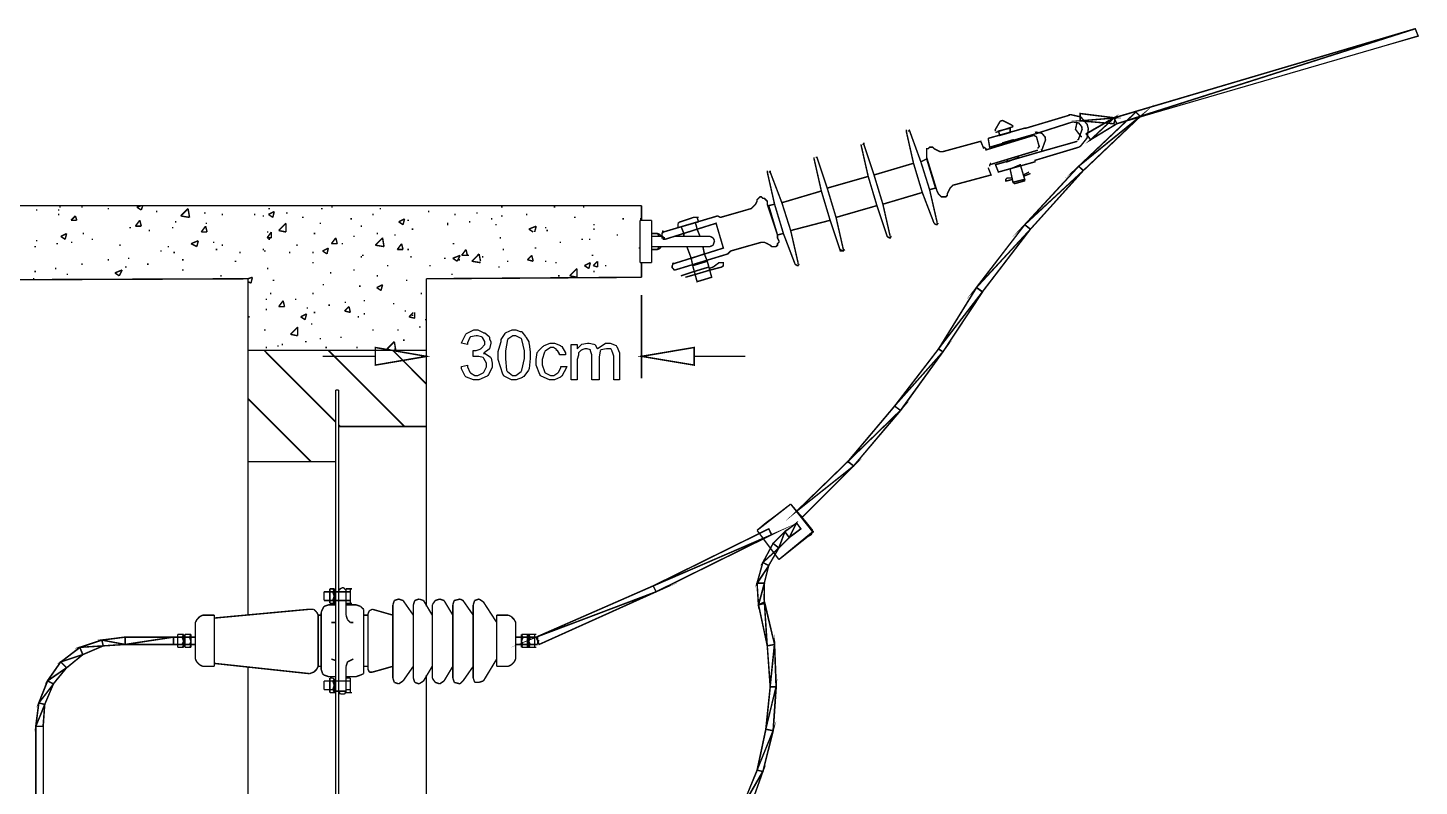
# Model space of a CAD drawing. Header units: metres. Extents: x -593 to 248, y 430 to 1024.
# Drawn here: x -203.55 to -163.21, y 666.82 to 688.8 of the extents above; entities that cross this region are included whole.
import ezdxf

# ---------------------------------------------------------------- set-up
doc = ezdxf.new("R2010")
doc.units = ezdxf.units.M
doc.header["$MEASUREMENT"] = 0
for name, color, linetype in [('C00-00-00-BLACK', 7, 'Continuous'), ('C00-00-FF', 5, 'Continuous'), ('C00-7E-FF', 150, 'Continuous'), ('C00-FF-FF', 4, 'Continuous'), ('CFF-00-00', 1, 'Continuous'), ('CFF-7E-00', 30, 'Continuous')]:
    doc.layers.add(name, color=color, linetype=linetype)

msp = doc.modelspace()

# ---------------------------------------------------------------- linework, layer by layer
at = {"layer": 'C00-00-00-BLACK', "const_width": 0.0423}
for points in [[(-175.704, 685.596), (-174.645, 685.893), (-174.603, 685.893), (-173.331, 686.273)], [(-173.077, 685.34), (-173.024, 685.372), (-172.837, 685.606), (-172.799, 685.883), (-172.819, 685.935), (-172.831, 685.999), (-173.018, 686.217), (-173.31, 686.284), (-173.374, 686.273)], [(-178.08, 685.85), (-178.08, 685.807), (-177.869, 684.874), (-177.614, 684.027), (-177.273, 683.135)], [(-178.038, 685.807), (-177.995, 685.807)], [(-177.656, 684.916), (-177.995, 685.85)], [(-174.984, 685.935), (-174.995, 685.967), (-175.282, 686.115), (-175.323, 686.104), (-175.355, 686.094), (-175.503, 685.84), (-175.492, 685.807)], [(-174.984, 685.935), (-175.492, 685.766)], [(-174.346, 685.723), (-173.288, 686.062)], [(-173.118, 685.554), (-173.087, 685.565), (-172.979, 685.861), (-172.989, 685.893), (-172.989, 685.93), (-173.076, 686.042), (-173.247, 686.073), (-173.288, 686.062)], [(-173.118, 686.062), (-173.129, 686.053), (-173.172, 685.861), (-173.161, 685.85), (-173.152, 685.829), (-173.011, 685.65), (-172.989, 685.639)], [(-179.394, 685.424), (-179.183, 684.493), (-178.93, 683.647), (-178.631, 682.755), (-178.588, 682.712)], [(-179.353, 685.424), (-179.31, 685.424)], [(-179.014, 684.535), (-179.31, 685.424), (-179.31, 685.467)], [(-175.831, 685.298), (-175.919, 685.511), (-177.018, 685.212), (-177.104, 685.212), (-177.188, 685.255), (-177.273, 685.298), (-177.315, 685.34), (-177.36, 685.34), (-177.403, 685.34), (-177.444, 685.298), (-177.487, 685.298), (-177.487, 685.255), (-177.487, 685.212), (-177.487, 685.171), (-177.487, 685.044), (-177.188, 684.07), (-177.145, 683.986), (-177.104, 683.943), (-177.061, 683.9), (-177.018, 683.9), (-176.977, 683.9), (-176.934, 683.9), (-176.891, 683.943), (-176.891, 683.986), (-176.849, 684.07), (-176.807, 684.154), (-176.722, 684.239), (-175.62, 684.535), (-175.704, 684.746)], [(-174.389, 685.681), (-175.789, 685.255)], [(-174.346, 685.723), (-175.661, 685.34), (-175.704, 685.596)], [(-174.984, 685.511), (-174.984, 685.554), (-175.281, 685.467), (-175.281, 685.424)], [(-174.303, 685.639), (-174.315, 685.65), (-174.384, 685.686), (-174.389, 685.681)], [(-174.177, 685.255), (-174.145, 685.266), (-174.04, 685.554), (-174.05, 685.596), (-174.05, 685.634), (-174.151, 685.745), (-174.315, 685.777), (-174.346, 685.766)], [(-174.22, 685.34), (-174.303, 685.639)], [(-174.262, 685.298), (-174.262, 685.319), (-174.22, 685.366), (-174.22, 685.382)], [(-173.118, 685.511), (-174.177, 685.212)], [(-180.752, 685.044), (-180.752, 685.001), (-180.541, 684.07), (-180.287, 683.221), (-179.988, 682.332), (-179.945, 682.332)], [(-180.371, 684.154), (-180.667, 685.044), (-180.71, 685.044)], [(-180.71, 685.044), (-180.667, 685.044)], [(-175.831, 685.34), (-175.831, 685.34), (-175.769, 685.298), (-175.746, 685.298)], [(-175.661, 684.832), (-174.262, 685.255)], [(-173.077, 685.34), (-174.346, 684.959), (-174.346, 684.916), (-175.407, 684.62), (-175.492, 684.832), (-174.177, 685.212)], [(-175.154, 685.001), (-175.154, 684.916), (-174.815, 685.044), (-174.858, 685.085)], [(-182.109, 684.662), (-182.109, 684.62), (-181.898, 683.688), (-181.642, 682.839), (-181.303, 681.95)], [(-182.067, 684.62), (-182.025, 684.62)], [(-181.686, 683.731), (-182.025, 684.62), (-182.025, 684.662)], [(-177.188, 683.135), (-177.188, 683.178), (-177.403, 684.112), (-177.656, 684.916)], [(-175.62, 684.874), (-175.631, 684.874), (-175.661, 684.811), (-175.661, 684.789)], [(-174.519, 684.62), (-174.688, 684.535)], [(-174.688, 684.493), (-174.476, 684.578)], [(-178.545, 682.755), (-178.757, 683.688), (-179.014, 684.535)], [(-175.027, 684.45), (-175.154, 684.45), (-175.195, 684.409), (-175.195, 684.366), (-175.154, 684.366), (-174.984, 684.409)], [(-174.984, 684.323), (-174.942, 684.282), (-174.645, 684.366), (-174.645, 684.409)], [(-181.813, 682.796), (-182.109, 683.688), (-182.109, 683.773), (-182.152, 683.816), (-182.194, 683.858), (-182.237, 683.858), (-182.278, 683.9), (-182.321, 683.9), (-182.364, 683.858), (-182.405, 683.816), (-182.405, 683.773), (-182.448, 683.688), (-182.49, 683.647), (-182.575, 683.561), (-183.466, 683.305), (-183.552, 683.347), (-185.12, 682.882)], [(-179.903, 682.332), (-179.903, 682.373), (-180.115, 683.305), (-180.371, 684.154)], [(-288.519, 683.647), (-185.755, 683.647)], [(-203.316, 683.52), (-203.273, 683.52)], [(-202.677, 683.52), (-202.636, 683.52)], [(-202.677, 683.39), (-202.636, 683.39)], [(-202.636, 683.604), (-202.593, 683.604)], [(-202.001, 683.604), (-201.958, 683.604)], [(-201.236, 683.561), (-201.193, 683.561)], [(-200.39, 683.604), (-200.26, 683.647)], [(-200.39, 683.604), (-200.26, 683.52)], [(-200.26, 683.52), (-200.217, 683.647)], [(-199.836, 683.477), (-199.794, 683.477)], [(-199.116, 683.347), (-198.903, 683.561)], [(-198.86, 683.305), (-198.903, 683.561)], [(-198.437, 683.432), (-198.394, 683.432)], [(-197.929, 683.39), (-197.886, 683.39)], [(-196.994, 683.39), (-196.953, 683.39)], [(-196.571, 683.561), (-196.528, 683.561)], [(-196.571, 683.39), (-196.402, 683.477)], [(-196.571, 683.39), (-196.445, 683.305)], [(-196.445, 683.305), (-196.402, 683.477)], [(-196.063, 683.432), (-196.019, 683.432)], [(-195.044, 683.561), (-195.003, 683.561)], [(-194.748, 683.604), (-194.707, 683.604)], [(-193.56, 683.39), (-193.518, 683.39)], [(-193.35, 683.561), (-193.307, 683.561)], [(-191.949, 683.477), (-191.907, 683.477)], [(-191.185, 683.39), (-191.142, 683.39)], [(-190.549, 683.432), (-190.507, 683.432)], [(-189.827, 683.604), (-189.784, 683.604)], [(-189.108, 683.39), (-189.065, 683.39)], [(-189.108, 683.39), (-189.065, 683.39)], [(-188.3, 683.604), (-188.258, 683.604)], [(-187.454, 683.604), (-187.412, 683.604)], [(-185.755, 683.221), (-185.755, 683.647)], [(-181.217, 681.95), (-181.217, 681.993), (-181.43, 682.924), (-181.686, 683.731)], [(-202.297, 683.221), (-202.17, 683.347)], [(-202.297, 683.221), (-202.128, 683.221)], [(-202.128, 683.221), (-202.17, 683.347)], [(-200.601, 683.008), (-200.559, 683.008)], [(-200.431, 683.051), (-200.302, 683.221)], [(-200.431, 683.051), (-200.26, 683.051)], [(-200.26, 683.051), (-200.302, 683.221)], [(-199.37, 683.008), (-199.329, 683.008)], [(-199.286, 683.178), (-199.243, 683.178)], [(-199.116, 683.347), (-198.86, 683.305)], [(-198.521, 682.882), (-198.394, 683.051)], [(-198.394, 683.135), (-198.352, 683.135)], [(-198.352, 682.882), (-198.394, 683.051)], [(-196.741, 683.347), (-196.698, 683.347)], [(-196.275, 682.924), (-196.063, 683.135)], [(-196.063, 682.882), (-196.063, 683.135)], [(-195.596, 683.305), (-195.553, 683.305)], [(-195.087, 683.135), (-195.044, 683.135)], [(-194.196, 683.262), (-194.153, 683.262)], [(-193.899, 683.051), (-193.857, 683.051)], [(-192.795, 683.178), (-192.626, 683.262)], [(-192.795, 683.178), (-192.669, 683.093)], [(-192.795, 683.178), (-192.754, 683.178)], [(-192.669, 683.093), (-192.626, 683.262)], [(-192.542, 683.221), (-192.499, 683.221)], [(-192.415, 682.966), (-192.372, 682.966)], [(-191.397, 683.135), (-191.354, 683.135)], [(-191.397, 683.093), (-191.354, 683.093)], [(-190.762, 683.178), (-190.719, 683.178)], [(-190.123, 683.262), (-190.081, 683.262)], [(-189.997, 683.093), (-189.954, 683.093)], [(-189.827, 683.347), (-189.784, 683.347)], [(-189.022, 682.966), (-188.809, 683.051)], [(-189.022, 682.966), (-188.896, 682.882)], [(-188.853, 682.882), (-188.809, 683.051)], [(-188.555, 683.008), (-188.513, 683.008)], [(-187.708, 683.305), (-187.665, 683.305)], [(-187.155, 683.093), (-187.112, 683.093)], [(-187.155, 682.966), (-187.112, 682.966)], [(-186.308, 683.262), (-186.267, 683.262)], [(-185.798, 683.262), (-185.755, 683.262)], [(-185.459, 683.221), (-185.798, 683.221)], [(-185.798, 681.993), (-185.798, 683.221)], [(-185.459, 681.993), (-185.459, 683.221)], [(-185.078, 682.669), (-183.594, 683.135), (-183.382, 682.416), (-184.866, 681.95)], [(-184.102, 683.305), (-184.25, 683.305), (-184.655, 683.167), (-184.697, 683.135)], [(-184.697, 683.135), (-184.697, 683.008), (-184.102, 683.178)], [(-184.613, 683.051), (-184.527, 682.839)], [(-184.059, 682.755), (-184.144, 682.966), (-184.527, 682.839), (-184.527, 682.755)], [(-184.187, 683.135), (-184.144, 682.966)], [(-184.102, 683.178), (-184.144, 683.305)], [(-177.273, 683.135), (-177.264, 683.126), (-177.207, 683.093), (-177.188, 683.093), (-177.188, 683.104), (-177.145, 683.135), (-177.145, 683.135)], [(-203.316, 682.628), (-203.273, 682.628)], [(-202.593, 682.755), (-202.424, 682.839)], [(-202.593, 682.755), (-202.466, 682.669)], [(-202.466, 682.669), (-202.424, 682.839)], [(-202.297, 682.585), (-202.254, 682.585)], [(-201.958, 682.839), (-201.917, 682.839)], [(-201.702, 682.669), (-201.659, 682.669)], [(-200.048, 682.924), (-200.005, 682.924)], [(-198.818, 682.543), (-198.607, 682.628)], [(-198.648, 682.459), (-198.607, 682.628)], [(-198.521, 682.882), (-198.352, 682.882)], [(-198.182, 682.585), (-198.141, 682.585)], [(-196.614, 682.712), (-196.487, 682.882)], [(-196.614, 682.882), (-196.571, 682.882)], [(-196.614, 682.712), (-196.487, 682.712)], [(-196.571, 682.669), (-196.528, 682.669)], [(-196.487, 682.712), (-196.487, 682.882)], [(-196.275, 682.924), (-196.063, 682.882)], [(-195.257, 682.839), (-195.214, 682.839)], [(-194.748, 682.543), (-194.621, 682.712)], [(-194.576, 682.543), (-194.621, 682.712)], [(-194.112, 682.755), (-194.069, 682.755)], [(-193.476, 682.5), (-193.264, 682.712)], [(-193.434, 682.839), (-193.391, 682.839)], [(-193.221, 682.459), (-193.264, 682.712)], [(-192.922, 682.796), (-192.881, 682.796)], [(-189.87, 682.712), (-189.827, 682.712)], [(-188.513, 682.924), (-188.47, 682.924)], [(-188.131, 682.585), (-188.09, 682.585)], [(-187.497, 682.669), (-187.454, 682.669)], [(-187.282, 682.669), (-187.239, 682.669)], [(-186.477, 682.796), (-186.436, 682.796)], [(-185.459, 682.839), (-185.289, 682.839)], [(-185.163, 682.755), (-185.459, 682.755)], [(-185.248, 682.755), (-185.289, 682.839)], [(-185.289, 682.839), (-185.205, 682.796)], [(-185.205, 682.796), (-185.205, 682.755)], [(-185.205, 682.755), (-185.163, 682.755)], [(-185.12, 682.924), (-185.131, 682.915), (-185.163, 682.827), (-185.163, 682.796), (-185.163, 682.776), (-185.101, 682.712), (-185.078, 682.712)], [(-185.078, 682.669), (-185.12, 682.669), (-185.12, 682.712), (-185.163, 682.712), (-185.163, 682.755), (-185.163, 682.796), (-185.163, 682.839), (-185.12, 682.882)], [(-184.824, 682.755), (-184.57, 682.755)], [(-183.762, 682.755), (-184.824, 682.755)], [(-184.782, 681.781), (-183.255, 682.246), (-183.17, 682.332), (-182.278, 682.585), (-182.194, 682.585), (-182.109, 682.543), (-182.025, 682.5), (-181.982, 682.459), (-181.941, 682.459), (-181.898, 682.459), (-181.855, 682.459), (-181.813, 682.5), (-181.813, 682.543), (-181.771, 682.585), (-181.771, 682.628), (-181.813, 682.712), (-181.813, 682.796)], [(-184.57, 682.755), (-184.527, 682.755)], [(-184.57, 682.755), (-184.527, 682.755)], [(-183.679, 682.712), (-183.762, 682.755)], [(-183.636, 682.628), (-183.679, 682.712)], [(-183.679, 682.5), (-183.636, 682.628)], [(-178.631, 682.755), (-178.621, 682.745), (-178.565, 682.712), (-178.545, 682.712), (-178.545, 682.723), (-178.503, 682.755), (-178.503, 682.755)], [(-203.358, 682.459), (-203.316, 682.459)], [(-202.72, 682.543), (-202.677, 682.543)], [(-200.897, 682.5), (-200.856, 682.5)], [(-199.709, 682.332), (-199.668, 682.332)], [(-199.498, 682.459), (-199.455, 682.459)], [(-199.329, 682.289), (-199.286, 682.289)], [(-198.818, 682.543), (-198.648, 682.459)], [(-198.098, 682.373), (-198.056, 682.373)], [(-197.929, 682.5), (-197.886, 682.5)], [(-197.419, 682.289), (-197.376, 682.289)], [(-196.741, 682.373), (-196.698, 682.373)], [(-196.698, 682.332), (-196.657, 682.332)], [(-195.976, 682.289), (-195.933, 682.289)], [(-195.765, 682.5), (-195.722, 682.5)], [(-195.299, 682.289), (-195.257, 682.289)], [(-195.003, 682.332), (-194.834, 682.416)], [(-195.003, 682.332), (-194.875, 682.246)], [(-194.875, 682.246), (-194.834, 682.416)], [(-194.748, 682.543), (-194.576, 682.543)], [(-194.449, 682.543), (-194.408, 682.543)], [(-193.899, 682.162), (-193.857, 682.162)], [(-193.857, 682.204), (-193.814, 682.204)], [(-193.476, 682.5), (-193.221, 682.459)], [(-192.838, 682.373), (-192.711, 682.543)], [(-192.838, 682.373), (-192.669, 682.373)], [(-192.669, 682.373), (-192.711, 682.543)], [(-192.542, 682.373), (-192.499, 682.373)], [(-192.458, 682.162), (-192.415, 682.162)], [(-191.227, 682.543), (-191.185, 682.543)], [(-191.227, 682.12), (-191.015, 682.204)], [(-191.101, 682.034), (-191.015, 682.204)], [(-190.972, 682.204), (-190.846, 682.373)], [(-190.972, 682.204), (-190.804, 682.204)], [(-190.804, 682.204), (-190.846, 682.373)], [(-190.804, 682.204), (-190.762, 682.204)], [(-190.676, 682.034), (-190.465, 682.246)], [(-190.423, 682.034), (-190.465, 682.246)], [(-190.38, 682.162), (-190.339, 682.162)], [(-189.784, 682.373), (-189.743, 682.373)], [(-189.065, 682.077), (-188.938, 682.204)], [(-188.896, 682.034), (-188.938, 682.204)], [(-188.853, 682.416), (-188.809, 682.416)], [(-187.198, 682.204), (-187.155, 682.204)], [(-185.841, 682.416), (-185.798, 682.416)], [(-183.762, 682.459), (-185.459, 682.459)], [(-185.459, 682.373), (-185.289, 682.373)], [(-185.289, 682.373), (-185.248, 682.459)], [(-185.289, 682.373), (-185.205, 682.416)], [(-184.57, 682.459), (-185.205, 682.459)], [(-185.205, 682.416), (-185.205, 682.459)], [(-184.57, 682.459), (-184.527, 682.459)], [(-184.57, 682.459), (-184.527, 682.459)], [(-184.441, 682.459), (-184.314, 682.12), (-183.932, 682.246), (-183.975, 682.459)], [(-183.932, 682.246), (-183.848, 682.034)], [(-183.762, 682.459), (-183.679, 682.5)], [(-179.988, 682.373), (-179.978, 682.364), (-179.922, 682.332), (-179.903, 682.332), (-179.903, 682.343), (-179.86, 682.373), (-179.86, 682.373)], [(-202.763, 681.823), (-202.72, 681.823)], [(-202.001, 681.95), (-201.958, 681.95)], [(-201.236, 682.077), (-201.193, 682.077)], [(-201.024, 681.697), (-200.813, 681.781)], [(-200.897, 681.611), (-200.813, 681.781)], [(-200.728, 681.866), (-200.686, 681.866)], [(-200.643, 682.12), (-200.601, 682.12)], [(-200.091, 681.95), (-200.048, 681.95)], [(-199.074, 682.077), (-199.032, 682.077)], [(-199.074, 681.781), (-199.032, 681.781)], [(-197.548, 682.034), (-197.506, 682.034)], [(-196.614, 681.823), (-196.571, 681.823)], [(-195.299, 681.993), (-195.257, 681.993)], [(-194.112, 681.781), (-194.069, 681.781)], [(-193.134, 681.907), (-193.092, 681.907)], [(-191.907, 681.907), (-191.864, 681.907)], [(-191.481, 682.12), (-191.438, 682.12)], [(-191.227, 682.12), (-191.101, 682.034)], [(-191.058, 682.077), (-191.015, 682.077)], [(-190.676, 682.034), (-190.423, 681.993)], [(-189.911, 681.866), (-189.87, 681.866)], [(-189.658, 682.034), (-189.615, 682.034)], [(-189.065, 682.077), (-188.896, 682.034)], [(-188.555, 682.034), (-188.513, 682.034)], [(-188.258, 681.993), (-188.216, 681.993)], [(-187.835, 681.611), (-187.624, 681.823)], [(-187.624, 681.57), (-187.624, 681.823)], [(-187.412, 681.907), (-187.239, 681.993)], [(-187.412, 681.907), (-187.282, 681.823)], [(-187.282, 681.823), (-187.239, 681.993)], [(-187.155, 681.907), (-187.029, 682.034)], [(-187.155, 681.907), (-187.029, 681.866)], [(-187.029, 681.866), (-187.029, 682.034)], [(-186.816, 681.907), (-186.773, 681.907)], [(-185.459, 681.993), (-185.798, 681.993)], [(-185.755, 681.57), (-185.755, 681.993)], [(-184.824, 681.993), (-184.835, 681.983), (-184.866, 681.896), (-184.866, 681.866), (-184.866, 681.845), (-184.804, 681.781), (-184.782, 681.781)], [(-184.314, 682.12), (-184.271, 681.907)], [(-183.805, 681.866), (-184.228, 681.738)], [(-183.762, 681.781), (-184.187, 681.654)], [(-183.805, 681.823), (-183.679, 681.866), (-183.509, 681.993), (-183.425, 681.993), (-183.382, 681.993), (-183.382, 681.907), (-183.425, 681.866), (-183.762, 681.781)], [(-181.303, 681.95), (-181.293, 681.941), (-181.237, 681.907), (-181.217, 681.907), (-181.217, 681.919), (-181.176, 681.95), (-181.176, 681.95)], [(-238.685, 681.355), (-197.164, 681.527)], [(-203.401, 681.527), (-203.358, 681.527)], [(-203.358, 681.738), (-203.316, 681.738)], [(-202.424, 681.654), (-202.381, 681.654)], [(-201.024, 681.697), (-200.897, 681.611)], [(-197.971, 681.611), (-197.929, 681.611)], [(-197.164, 681.527), (-197.037, 681.57)], [(-197.164, 671.777), (-197.164, 681.527)], [(-197.164, 681.442), (-197.08, 681.398)], [(-197.08, 681.398), (-197.037, 681.57)], [(-196.445, 681.484), (-196.402, 681.484)], [(-195.003, 681.355), (-194.96, 681.355)], [(-194.791, 681.697), (-194.748, 681.697)], [(-193.434, 681.611), (-193.391, 681.611)], [(-193.434, 681.271), (-193.264, 681.355)], [(-193.307, 681.185), (-193.264, 681.355)], [(-192.585, 681.484), (-192.542, 681.484)], [(-185.755, 681.57), (-191.992, 681.527)], [(-191.992, 672.031), (-191.992, 681.527)], [(-191.269, 681.654), (-191.227, 681.654)], [(-188.174, 681.611), (-188.131, 681.611)], [(-187.835, 681.611), (-187.624, 681.57)], [(-187.155, 681.738), (-187.112, 681.738)], [(-184.228, 681.738), (-184.613, 681.611)], [(-184.187, 681.654), (-184.483, 681.57)], [(-196.528, 681.101), (-196.487, 681.101)], [(-195.299, 681.101), (-195.257, 681.101)], [(-193.942, 681.312), (-193.899, 681.312)], [(-193.434, 681.271), (-193.307, 681.185)], [(-192.16, 681.101), (-192.119, 681.101)], [(-196.657, 680.932), (-196.614, 680.932)], [(-196.657, 680.636), (-196.614, 680.636)], [(-196.275, 680.72), (-196.148, 680.889)], [(-196.275, 680.72), (-196.105, 680.72)], [(-196.105, 680.72), (-196.148, 680.889)], [(-195.807, 680.932), (-195.765, 680.932)], [(-195.468, 680.678), (-195.426, 680.678)], [(-195.257, 680.55), (-195.214, 680.55)], [(-194.834, 680.762), (-194.791, 680.762)], [(-194.365, 680.846), (-194.323, 680.846)], [(-194.365, 680.593), (-194.238, 680.72)], [(-194.365, 680.593), (-194.196, 680.55)], [(-194.196, 680.55), (-194.238, 680.72)], [(-193.814, 680.889), (-193.773, 680.889)], [(-192.965, 680.805), (-192.922, 680.805)], [(-192.626, 680.593), (-192.585, 680.593)], [(-192.499, 680.423), (-192.372, 680.55)], [(-192.33, 680.381), (-192.33, 680.55)], [(-197.164, 680.423), (-197.121, 680.423)], [(-195.637, 680.423), (-195.468, 680.509)], [(-195.637, 680.423), (-195.51, 680.339)], [(-195.51, 680.339), (-195.468, 680.509)], [(-195.341, 680.213), (-195.299, 680.213)], [(-193.984, 680.423), (-193.942, 680.423)], [(-193.814, 680.509), (-193.773, 680.509)], [(-192.499, 680.423), (-192.33, 680.381)], [(-192.415, 680.466), (-192.372, 680.466)], [(-192.033, 680.339), (-191.992, 680.339)], [(-196.698, 680.043), (-196.657, 680.043)], [(-195.933, 679.916), (-195.722, 680.127)], [(-195.933, 679.916), (-195.722, 679.874)], [(-195.722, 679.874), (-195.722, 680.127)], [(-195.087, 679.788), (-195.044, 679.788)], [(-194.492, 679.831), (-194.449, 679.831)], [(-193.56, 680.043), (-193.518, 680.043)], [(-192.838, 680.043), (-192.795, 680.043)], [(-192.669, 679.747), (-192.626, 679.747)], [(-192.203, 680.127), (-192.16, 680.127)], [(-197.164, 679.45), (-191.992, 679.45)], [(-194.621, 677.372), (-196.698, 679.45)], [(-196.657, 679.535), (-196.614, 679.535)], [(-196.318, 679.577), (-196.275, 679.577)], [(-196.191, 679.62), (-196.148, 679.62)], [(-195.51, 679.704), (-195.468, 679.704)], [(-194.918, 679.535), (-194.875, 679.535)], [(-192.626, 677.243), (-194.834, 679.45)], [(-194.026, 679.535), (-193.984, 679.535)], [(-193.518, 679.45), (-193.476, 679.45)], [(-193.134, 679.492), (-192.922, 679.704)], [(-193.134, 679.492), (-193.008, 679.45)], [(-191.992, 678.473), (-192.965, 679.45)], [(-192.881, 679.45), (-192.922, 679.704)], [(-192.922, 679.492), (-192.881, 679.492)], [(-194.621, 663.765), (-194.621, 678.304)], [(-194.535, 678.304), (-194.621, 678.304)], [(-194.535, 678.304), (-194.535, 663.765)], [(-195.341, 676.227), (-197.164, 678.05)], [(-194.492, 677.243), (-194.535, 677.286)], [(-191.992, 677.243), (-194.535, 677.243)], [(-194.621, 676.227), (-197.164, 676.227)], [(-181.43, 674.996), (-182.405, 674.234)], [(-181.43, 674.996), (-181.813, 674.7)], [(-180.794, 674.193), (-181.43, 674.996)], [(-181.176, 674.7), (-181.43, 674.996)], [(-181.813, 674.7), (-182.152, 674.447)], [(-180.964, 674.447), (-181.176, 674.7)], [(-182.152, 674.447), (-182.405, 674.234)], [(-182.405, 674.234), (-181.771, 673.388)], [(-181.771, 673.388), (-180.794, 674.193)], [(-180.964, 674.447), (-180.794, 674.234)], [(-180.837, 674.108), (-180.921, 674.065)], [(-180.794, 674.193), (-180.837, 674.108)], [(-180.794, 674.234), (-180.794, 674.193)], [(-180.794, 674.193), (-180.752, 674.193)], [(-181.771, 673.388), (-182.278, 674.065)], [(-180.921, 674.065), (-181.771, 673.388)], [(-194.791, 672.54), (-194.748, 672.54)], [(-194.791, 672.54), (-194.707, 672.54)], [(-194.791, 672.54), (-194.791, 672.497)], [(-194.791, 672.115), (-194.791, 672.54)], [(-194.791, 672.497), (-194.791, 672.454)], [(-194.707, 672.54), (-194.664, 672.54)], [(-194.664, 672.497), (-194.707, 672.54)], [(-194.707, 672.454), (-194.664, 672.497)], [(-194.664, 672.115), (-194.664, 672.54)], [(-194.621, 672.497), (-194.664, 672.497)], [(-194.492, 672.54), (-194.535, 672.497)], [(-194.408, 672.581), (-194.492, 672.54)], [(-194.365, 672.54), (-194.408, 672.581)], [(-194.323, 672.497), (-194.365, 672.54)], [(-194.323, 672.54), (-194.323, 671.777)], [(-194.196, 672.54), (-194.323, 672.54)], [(-194.196, 672.54), (-194.153, 672.54)], [(-194.196, 672.497), (-194.196, 672.54)], [(-194.196, 672.54), (-194.196, 672.115)], [(-194.196, 672.454), (-194.196, 672.497)], [(-194.96, 672.454), (-194.96, 672.201)], [(-194.791, 672.454), (-194.96, 672.454)], [(-194.791, 672.201), (-194.96, 672.201)], [(-194.834, 672.074), (-194.96, 672.031)], [(-194.621, 672.074), (-194.834, 672.074)], [(-194.791, 672.454), (-194.791, 672.327)], [(-194.707, 672.454), (-194.791, 672.454)], [(-194.791, 672.327), (-194.791, 672.201)], [(-194.791, 672.201), (-194.791, 672.158)], [(-194.707, 672.201), (-194.791, 672.201)], [(-194.791, 672.158), (-194.791, 672.115)], [(-194.791, 672.115), (-194.748, 672.115)], [(-194.791, 672.115), (-194.707, 672.115)], [(-194.664, 672.327), (-194.707, 672.454)], [(-194.707, 672.201), (-194.664, 672.327)], [(-194.664, 672.158), (-194.707, 672.201)], [(-194.707, 672.115), (-194.664, 672.158)], [(-194.707, 672.115), (-194.664, 672.115)], [(-194.621, 672.115), (-194.664, 672.115)], [(-194.323, 672.454), (-194.196, 672.454)], [(-194.196, 672.201), (-194.323, 672.201)], [(-194.196, 672.115), (-194.323, 672.115)], [(-194.026, 672.074), (-194.323, 672.074)], [(-194.196, 672.327), (-194.196, 672.454)], [(-194.196, 672.201), (-194.196, 672.327)], [(-194.196, 672.158), (-194.196, 672.201)], [(-194.196, 672.115), (-194.196, 672.158)], [(-194.196, 672.115), (-194.153, 672.115)], [(-193.899, 672.031), (-194.026, 672.074)], [(-192.922, 672.201), (-192.965, 672.074)], [(-192.965, 672.074), (-192.965, 669.954)], [(-192.795, 672.243), (-192.922, 672.201)], [(-192.669, 672.201), (-192.795, 672.243)], [(-192.669, 672.201), (-192.372, 671.777)], [(-192.33, 672.201), (-192.372, 672.074)], [(-192.372, 672.074), (-192.372, 669.954)], [(-192.203, 672.243), (-192.33, 672.201)], [(-192.076, 672.201), (-192.203, 672.243)], [(-192.076, 672.201), (-191.823, 671.777)], [(-191.737, 672.201), (-191.823, 672.074)], [(-191.823, 672.074), (-191.823, 669.954)], [(-191.608, 672.243), (-191.737, 672.201)], [(-191.481, 672.201), (-191.608, 672.243)], [(-191.227, 671.777), (-191.481, 672.201)], [(-191.185, 672.201), (-191.227, 672.074)], [(-191.227, 672.074), (-191.227, 669.954)], [(-191.015, 672.243), (-191.185, 672.201)], [(-190.931, 672.201), (-191.015, 672.243)], [(-190.931, 672.201), (-190.635, 671.777)], [(-190.592, 672.201), (-190.635, 672.074)], [(-190.635, 672.074), (-190.635, 669.954)], [(-190.465, 672.243), (-190.592, 672.201)], [(-190.339, 672.158), (-190.465, 672.243)], [(-190.339, 672.158), (-189.954, 671.565)], [(-198.564, 671.735), (-198.648, 671.649)], [(-198.479, 671.777), (-198.564, 671.735)], [(-198.141, 671.777), (-198.479, 671.777)], [(-198.141, 671.692), (-195.383, 671.947)], [(-198.141, 671.777), (-198.141, 670.293)], [(-195.257, 671.947), (-195.383, 671.947)], [(-195.171, 671.862), (-195.257, 671.947)], [(-195.13, 671.777), (-195.171, 671.862)], [(-195.13, 671.777), (-195.044, 671.777)], [(-195.13, 671.777), (-195.13, 670.293)], [(-195.003, 671.947), (-195.044, 671.862)], [(-195.044, 671.862), (-195.044, 670.208)], [(-194.96, 672.031), (-195.003, 671.947)], [(-194.323, 671.777), (-194.28, 671.649)], [(-193.814, 671.947), (-193.899, 672.031)], [(-193.814, 671.862), (-193.814, 671.947)], [(-193.814, 671.862), (-193.814, 670.208)], [(-193.814, 671.777), (-193.687, 671.777)], [(-193.646, 671.904), (-193.687, 671.819)], [(-193.687, 671.819), (-193.687, 670.208)], [(-193.56, 671.947), (-193.646, 671.904)], [(-192.965, 671.777), (-193.56, 671.947)], [(-189.954, 671.777), (-189.954, 670.293)], [(-189.954, 671.777), (-189.615, 671.777)], [(-189.531, 671.735), (-189.615, 671.777)], [(-189.447, 671.649), (-189.531, 671.735)], [(-198.648, 671.649), (-198.691, 671.565)], [(-198.691, 671.565), (-198.691, 670.504)], [(-194.748, 671.565), (-194.621, 671.565)], [(-194.28, 671.649), (-194.196, 671.565)], [(-194.196, 671.565), (-194.112, 671.565)], [(-189.404, 671.565), (-189.447, 671.649)], [(-189.404, 671.565), (-189.404, 670.504)], [(-199.329, 671.14), (-199.329, 670.927)], [(-199.329, 671.14), (-199.202, 671.14)], [(-199.329, 671.14), (-199.329, 670.927)], [(-199.329, 670.927), (-199.202, 670.927)], [(-199.074, 671.223), (-199.202, 671.223)], [(-199.202, 671.223), (-199.159, 671.223)], [(-199.202, 671.223), (-199.202, 671.182)], [(-199.202, 670.843), (-199.202, 671.223)], [(-199.202, 671.182), (-199.202, 671.14)], [(-199.202, 671.14), (-199.074, 671.14)], [(-199.202, 671.14), (-199.074, 671.14)], [(-199.202, 671.14), (-199.202, 671.013)], [(-199.202, 671.013), (-199.202, 670.927)], [(-199.202, 670.927), (-199.074, 670.927)], [(-199.202, 670.927), (-199.074, 670.927)], [(-199.202, 670.927), (-199.202, 670.886)], [(-199.202, 670.886), (-199.202, 670.843)], [(-199.074, 671.223), (-199.032, 671.223)], [(-199.032, 671.182), (-199.074, 671.223)], [(-199.074, 671.14), (-199.032, 671.182)], [(-199.032, 671.013), (-199.074, 671.14)], [(-199.074, 670.927), (-199.032, 671.013)], [(-199.032, 670.886), (-199.074, 670.927)], [(-199.074, 670.843), (-199.032, 670.886)], [(-199.032, 670.843), (-199.032, 671.223)], [(-199.032, 671.14), (-198.99, 671.14)], [(-199.032, 671.14), (-198.99, 671.14)], [(-199.032, 670.927), (-198.99, 670.927)], [(-198.99, 670.927), (-199.032, 670.927)], [(-198.99, 671.223), (-198.947, 671.223)], [(-198.99, 671.223), (-198.99, 671.182)], [(-198.86, 671.223), (-198.99, 671.223)], [(-198.99, 670.843), (-198.99, 671.223)], [(-198.99, 671.182), (-198.99, 671.14)], [(-198.99, 671.14), (-198.86, 671.14)], [(-198.99, 671.14), (-198.86, 671.14)], [(-198.99, 671.14), (-198.99, 671.013)], [(-198.99, 671.013), (-198.99, 670.927)], [(-198.99, 670.927), (-198.86, 670.927)], [(-198.99, 670.927), (-198.86, 670.927)], [(-198.99, 670.927), (-198.99, 670.886)], [(-198.99, 670.886), (-198.99, 670.843)], [(-198.86, 671.223), (-198.818, 671.223)], [(-198.818, 671.182), (-198.86, 671.223)], [(-198.86, 671.14), (-198.818, 671.182)], [(-198.818, 671.013), (-198.86, 671.14)], [(-198.86, 670.927), (-198.818, 671.013)], [(-198.818, 670.886), (-198.86, 670.927)], [(-198.86, 670.843), (-198.818, 670.886)], [(-198.818, 670.843), (-198.818, 671.223)], [(-198.818, 671.14), (-198.691, 671.14)], [(-198.818, 670.927), (-198.691, 670.927)], [(-189.404, 671.14), (-189.235, 671.14)], [(-189.404, 670.927), (-189.235, 670.927)], [(-189.192, 671.223), (-189.235, 671.223)], [(-189.192, 671.223), (-189.235, 671.182)], [(-189.235, 670.843), (-189.235, 671.223)], [(-189.235, 671.182), (-189.192, 671.14)], [(-189.192, 671.14), (-189.235, 671.013)], [(-189.235, 671.013), (-189.192, 670.927)], [(-189.192, 670.927), (-189.235, 670.886)], [(-189.235, 670.886), (-189.192, 670.843)], [(-189.065, 671.223), (-189.192, 671.223)], [(-189.192, 671.14), (-189.065, 671.14)], [(-189.192, 670.927), (-189.065, 670.927)], [(-189.065, 671.223), (-189.022, 671.223)], [(-189.065, 671.182), (-189.065, 671.223)], [(-189.065, 670.843), (-189.065, 671.223)], [(-189.065, 671.14), (-189.065, 671.182)], [(-189.065, 671.14), (-189.022, 671.14)], [(-189.065, 671.013), (-189.065, 671.14)], [(-189.065, 670.927), (-189.065, 671.013)], [(-189.065, 670.927), (-189.022, 670.927)], [(-189.065, 670.886), (-189.065, 670.927)], [(-189.065, 670.843), (-189.065, 670.886)], [(-189.022, 671.223), (-188.981, 671.223)], [(-188.981, 671.223), (-189.022, 671.182)], [(-189.022, 670.843), (-189.022, 671.223)], [(-189.022, 671.182), (-188.981, 671.14)], [(-188.981, 671.14), (-189.022, 671.013)], [(-189.022, 671.013), (-188.981, 670.927)], [(-188.981, 670.927), (-189.022, 670.886)], [(-189.022, 670.886), (-188.981, 670.843)], [(-188.853, 671.223), (-188.981, 671.223)], [(-188.981, 671.14), (-188.853, 671.14)], [(-188.981, 670.927), (-188.853, 670.927)], [(-188.853, 671.223), (-188.809, 671.223)], [(-188.853, 671.182), (-188.853, 671.223)], [(-188.853, 670.843), (-188.853, 671.223)], [(-188.853, 671.14), (-188.853, 671.182)], [(-188.853, 671.013), (-188.853, 671.14)], [(-188.853, 671.14), (-188.766, 671.14)], [(-188.853, 670.927), (-188.853, 671.013)], [(-188.853, 670.886), (-188.853, 670.927)], [(-188.853, 670.927), (-188.766, 670.927)], [(-188.853, 670.843), (-188.853, 670.886)], [(-188.766, 671.14), (-188.766, 670.927)], [(-188.766, 671.054), (-188.723, 671.013)], [(-199.074, 670.843), (-199.202, 670.843)], [(-199.202, 670.843), (-199.159, 670.843)], [(-199.074, 670.843), (-199.032, 670.843)], [(-198.99, 670.843), (-198.947, 670.843)], [(-198.99, 670.843), (-198.86, 670.843)], [(-198.86, 670.843), (-198.818, 670.843)], [(-198.691, 670.504), (-198.648, 670.42)], [(-194.621, 670.461), (-194.748, 670.504)], [(-194.196, 670.461), (-194.28, 670.42)], [(-194.112, 670.504), (-194.196, 670.461)], [(-190.339, 669.869), (-189.954, 670.504)], [(-189.447, 670.42), (-189.404, 670.504)], [(-189.192, 670.843), (-189.235, 670.843)], [(-189.065, 670.843), (-189.192, 670.843)], [(-189.065, 670.843), (-189.022, 670.843)], [(-188.981, 670.843), (-189.022, 670.843)], [(-188.853, 670.843), (-188.981, 670.843)], [(-188.853, 670.843), (-188.809, 670.843)], [(-198.648, 670.42), (-198.564, 670.335)], [(-198.564, 670.335), (-198.479, 670.293)], [(-198.141, 670.293), (-198.479, 670.293)], [(-198.141, 670.378), (-195.383, 670.081)], [(-197.164, 670.293), (-197.164, 568.349)], [(-195.383, 670.081), (-195.257, 670.124)], [(-195.257, 670.124), (-195.171, 670.208)], [(-195.171, 670.208), (-195.13, 670.293)], [(-195.13, 670.293), (-195.044, 670.293)], [(-195.044, 670.208), (-195.003, 670.081)], [(-195.003, 670.081), (-194.96, 670.039)], [(-194.28, 670.42), (-194.323, 670.293)], [(-194.323, 670.293), (-194.323, 669.531)], [(-193.899, 670.039), (-193.814, 670.081)], [(-193.814, 670.293), (-193.687, 670.293)], [(-193.814, 670.081), (-193.814, 670.208)], [(-193.687, 670.208), (-193.646, 670.124)], [(-193.646, 670.124), (-193.56, 670.124)], [(-192.965, 670.293), (-193.56, 670.124)], [(-192.669, 669.869), (-192.372, 670.293)], [(-192.076, 669.869), (-191.823, 670.293)], [(-191.481, 669.869), (-191.227, 670.293)], [(-190.931, 669.869), (-190.635, 670.293)], [(-189.954, 670.293), (-189.615, 670.293)], [(-189.615, 670.293), (-189.531, 670.335)], [(-189.531, 670.335), (-189.447, 670.42)], [(-194.96, 670.039), (-194.834, 669.996)], [(-194.96, 669.616), (-194.96, 669.869)], [(-194.96, 669.869), (-194.791, 669.869)], [(-194.621, 669.996), (-194.834, 669.996)], [(-194.791, 669.912), (-194.791, 669.954)], [(-194.791, 669.954), (-194.791, 669.912)], [(-194.707, 669.954), (-194.791, 669.954)], [(-194.791, 669.531), (-194.791, 669.912)], [(-194.791, 669.912), (-194.791, 669.869)], [(-194.791, 669.869), (-194.791, 669.742)], [(-194.707, 669.869), (-194.791, 669.869)], [(-194.791, 669.742), (-194.791, 669.616)], [(-194.664, 669.912), (-194.707, 669.954)], [(-194.707, 669.954), (-194.664, 669.912)], [(-194.707, 669.869), (-194.664, 669.912)], [(-194.664, 669.742), (-194.707, 669.869)], [(-194.707, 669.616), (-194.664, 669.742)], [(-194.664, 669.531), (-194.664, 669.912)], [(-194.621, 669.912), (-194.664, 669.912)], [(-194.026, 669.996), (-194.323, 669.996)], [(-194.196, 669.954), (-194.323, 669.954)], [(-194.196, 669.869), (-194.323, 669.869)], [(-194.196, 669.954), (-194.196, 669.912)], [(-194.196, 669.912), (-194.196, 669.954)], [(-194.196, 669.912), (-194.196, 669.531)], [(-194.196, 669.869), (-194.196, 669.912)], [(-194.196, 669.742), (-194.196, 669.869)], [(-194.196, 669.616), (-194.196, 669.742)], [(-194.026, 669.996), (-193.899, 670.039)], [(-192.965, 669.954), (-192.922, 669.828)], [(-192.922, 669.828), (-192.795, 669.785)], [(-192.795, 669.785), (-192.669, 669.869)], [(-192.372, 669.954), (-192.33, 669.828)], [(-192.33, 669.828), (-192.203, 669.785)], [(-192.203, 669.785), (-192.076, 669.869)], [(-191.992, 670.039), (-191.992, 567.33)], [(-191.823, 669.954), (-191.737, 669.828)], [(-191.737, 669.828), (-191.608, 669.785)], [(-191.608, 669.785), (-191.481, 669.869)], [(-191.227, 669.954), (-191.185, 669.828)], [(-191.185, 669.828), (-191.015, 669.785)], [(-191.015, 669.785), (-190.931, 669.869)], [(-190.635, 669.954), (-190.592, 669.828)], [(-190.592, 669.828), (-190.465, 669.828)], [(-190.465, 669.828), (-190.339, 669.869)], [(-194.791, 669.616), (-194.96, 669.616)], [(-194.791, 669.616), (-194.791, 669.572)], [(-194.707, 669.616), (-194.791, 669.616)], [(-194.791, 669.572), (-194.791, 669.531)], [(-194.791, 669.531), (-194.748, 669.531)], [(-194.707, 669.531), (-194.791, 669.531)], [(-194.664, 669.572), (-194.707, 669.616)], [(-194.707, 669.531), (-194.664, 669.572)], [(-194.664, 669.531), (-194.707, 669.531)], [(-194.621, 669.531), (-194.664, 669.531)], [(-194.535, 669.572), (-194.492, 669.489)], [(-194.492, 669.489), (-194.408, 669.489)], [(-194.408, 669.489), (-194.365, 669.489)], [(-194.365, 669.489), (-194.323, 669.572)], [(-194.196, 669.616), (-194.323, 669.616)], [(-194.196, 669.531), (-194.323, 669.531)], [(-194.196, 669.572), (-194.196, 669.616)], [(-194.196, 669.531), (-194.196, 669.572)], [(-194.196, 669.531), (-194.153, 669.531)]]:
    msp.add_lwpolyline(points, dxfattribs=at)
for points in [[(-175.068, 685.893), (-175.407, 685.807), (-175.365, 685.681), (-175.068, 685.766), (-175.068, 685.893)], [(-177.487, 685.001), (-177.656, 684.916), (-177.403, 684.112), (-177.23, 684.154), (-177.487, 685.001)], [(-177.869, 684.874), (-179.014, 684.535), (-178.757, 683.688), (-177.614, 684.027), (-177.869, 684.874)], [(-174.772, 684.832), (-175.068, 684.705), (-174.984, 684.323), (-174.645, 684.409), (-174.772, 684.832)], [(-179.183, 684.493), (-180.371, 684.154), (-180.115, 683.305), (-178.93, 683.647), (-179.183, 684.493)], [(-180.541, 684.07), (-181.686, 683.731), (-181.43, 682.924), (-180.287, 683.221), (-180.541, 684.07)], [(-181.898, 683.688), (-182.067, 683.647), (-181.813, 682.796), (-181.642, 682.839), (-181.898, 683.688)], [(-183.848, 682.034), (-184.271, 681.907), (-184.144, 681.442), (-183.721, 681.57), (-183.848, 682.034)]]:
    msp.add_lwpolyline(points, close=True, dxfattribs=at)
at = {"layer": 'C00-00-FF', "const_width": 0.0423}
for points in [[(-191.992, 680.889), (-191.992, 678.643)], [(-185.755, 680.932), (-185.755, 678.643)]]:
    msp.add_lwpolyline(points, dxfattribs=at)
at = {"layer": 'C00-7E-FF', "const_width": 0.0423}
for points in [[(-191.992, 681.016), (-191.992, 678.77)], [(-185.755, 681.059), (-185.755, 678.77)], [(-193.476, 679.278), (-195.003, 679.278)], [(-184.228, 679.278), (-182.744, 679.278)]]:
    msp.add_lwpolyline(points, dxfattribs=at)
for points in [[(-193.476, 679.535), (-193.476, 679.024), (-191.992, 679.278), (-193.476, 679.535)], [(-184.228, 679.535), (-184.228, 679.024), (-185.755, 679.278), (-184.228, 679.535)]]:
    msp.add_lwpolyline(points, close=True, dxfattribs=at)
at = {"layer": 'C00-7E-FF'}
for points in [[(-193.476, 679.535), (-193.476, 679.024), (-191.992, 679.278), (-193.476, 679.535)], [(-184.228, 679.535), (-184.228, 679.024), (-185.755, 679.278), (-184.228, 679.535)]]:
    msp.add_lwpolyline(points, close=True, dxfattribs=at)
at = {"layer": 'C00-FF-FF', "const_width": 0.0423}
for points in [[(-194.323, 672.454), (-194.621, 672.454)], [(-194.323, 672.201), (-194.621, 672.201)], [(-194.323, 669.869), (-194.621, 669.869)], [(-194.323, 669.572), (-194.621, 669.572)]]:
    msp.add_lwpolyline(points, dxfattribs=at)
at = {"layer": 'CFF-00-00', "const_width": 0.0423}
for points in [[(-172.057, 686.189), (-171.973, 686.02), (-163.321, 688.774), (-172.057, 686.189)], [(-171.973, 686.02), (-163.321, 688.774), (-163.236, 688.562), (-171.973, 686.02)], [(-171.421, 686.358), (-171.293, 686.232), (-173.077, 684.789), (-171.421, 686.358)], [(-172.057, 686.02), (-172.016, 686.189), (-173.035, 686.104), (-172.057, 686.02)], [(-171.293, 686.232), (-173.077, 684.789), (-172.946, 684.662), (-171.293, 686.232)], [(-172.016, 686.189), (-173.035, 686.104), (-173.035, 686.316), (-172.016, 686.189)], [(-172.735, 685.554), (-172.057, 686.189), (-171.973, 686.02), (-172.735, 685.554)], [(-172.862, 685.723), (-172.735, 685.554), (-172.057, 686.189), (-172.862, 685.723)], [(-173.077, 684.789), (-172.946, 684.662), (-174.645, 683.093), (-173.077, 684.789)], [(-172.946, 684.662), (-174.645, 683.093), (-174.476, 682.966), (-172.946, 684.662)], [(-174.645, 683.093), (-174.476, 682.966), (-176.045, 681.271), (-174.645, 683.093)], [(-174.476, 682.966), (-176.045, 681.271), (-175.873, 681.143), (-174.476, 682.966)], [(-177.018, 679.408), (-177.145, 679.492), (-175.873, 681.143), (-177.018, 679.408)], [(-177.145, 679.492), (-175.873, 681.143), (-176.045, 681.271), (-177.145, 679.492)], [(-178.418, 677.838), (-177.018, 679.408), (-177.145, 679.492), (-178.418, 677.838)], [(-178.249, 677.711), (-178.418, 677.838), (-177.018, 679.408), (-178.249, 677.711)], [(-179.776, 676.227), (-178.249, 677.711), (-178.418, 677.838), (-179.776, 676.227)], [(-179.606, 676.1), (-179.776, 676.227), (-178.249, 677.711), (-179.606, 676.1)], [(-181.26, 674.786), (-179.606, 676.1), (-179.776, 676.227), (-181.26, 674.786)], [(-181.091, 674.616), (-181.26, 674.786), (-179.606, 676.1), (-181.091, 674.616)], [(-181.599, 674.193), (-181.472, 674.024), (-181.26, 674.447), (-181.599, 674.193)], [(-185.416, 672.624), (-181.982, 674.108), (-182.067, 674.277), (-185.416, 672.624)], [(-185.332, 672.454), (-185.416, 672.624), (-181.982, 674.108), (-185.332, 672.454)], [(-181.941, 673.854), (-181.771, 673.728), (-181.599, 674.193), (-181.941, 673.854)], [(-181.771, 673.728), (-181.599, 674.193), (-181.472, 674.024), (-181.771, 673.728)], [(-181.472, 674.024), (-181.26, 674.447), (-181.133, 674.277), (-181.472, 674.024)], [(-181.941, 673.854), (-181.771, 673.728), (-182.237, 673.302), (-181.941, 673.854)], [(-181.771, 673.728), (-182.237, 673.302), (-182.067, 673.216), (-181.771, 673.728)], [(-182.237, 673.302), (-182.067, 673.216), (-182.405, 672.708), (-182.237, 673.302)], [(-182.067, 673.216), (-182.405, 672.708), (-182.194, 672.708), (-182.067, 673.216)], [(-188.809, 671.14), (-185.332, 672.454), (-185.416, 672.624), (-188.809, 671.14)], [(-188.723, 670.927), (-188.809, 671.14), (-185.332, 672.454), (-188.723, 670.927)], [(-182.405, 672.708), (-182.194, 672.708), (-182.364, 672.074), (-182.405, 672.708)], [(-182.194, 672.708), (-182.364, 672.074), (-182.194, 672.115), (-182.194, 672.708)], [(-182.109, 670.886), (-182.194, 672.158), (-182.364, 672.074), (-182.109, 670.886)], [(-181.898, 670.927), (-182.109, 670.886), (-182.194, 672.158), (-181.898, 670.927)], [(-202.043, 670.843), (-201.958, 670.631), (-202.593, 670.42), (-202.043, 670.843)], [(-201.406, 671.054), (-201.363, 670.886), (-202.043, 670.843), (-201.406, 671.054)], [(-201.363, 670.886), (-202.043, 670.843), (-201.958, 670.631), (-201.363, 670.886)], [(-200.728, 671.14), (-200.728, 670.927), (-201.406, 671.054), (-200.728, 671.14)], [(-200.728, 670.927), (-201.406, 671.054), (-201.363, 670.886), (-200.728, 670.927)], [(-200.728, 670.927), (-199.329, 671.14), (-199.329, 670.927), (-200.728, 670.927)], [(-200.728, 671.14), (-200.728, 670.927), (-199.329, 671.14), (-200.728, 671.14)], [(-182.025, 669.7), (-181.898, 670.927), (-182.109, 670.886), (-182.025, 669.7)], [(-181.855, 669.7), (-182.025, 669.7), (-181.898, 670.927), (-181.855, 669.7)], [(-201.958, 670.631), (-202.593, 670.42), (-202.424, 670.251), (-201.958, 670.631)], [(-202.593, 670.42), (-202.424, 670.251), (-202.975, 669.869), (-202.593, 670.42)], [(-202.424, 670.251), (-202.975, 669.869), (-202.805, 669.785), (-202.424, 670.251)], [(-202.975, 669.869), (-202.805, 669.785), (-203.229, 669.232), (-202.975, 669.869)], [(-202.805, 669.785), (-203.229, 669.232), (-203.059, 669.189), (-202.805, 669.785)], [(-182.152, 668.47), (-181.855, 669.7), (-182.025, 669.7), (-182.152, 668.47)], [(-181.941, 668.427), (-182.152, 668.47), (-181.855, 669.7), (-181.941, 668.427)], [(-203.059, 669.189), (-203.316, 668.554), (-203.102, 668.554), (-203.059, 669.189)], [(-203.229, 669.232), (-203.059, 669.189), (-203.316, 668.554), (-203.229, 669.232)], [(-203.316, 605.692), (-203.102, 605.692), (-203.316, 668.554), (-203.316, 605.692)], [(-203.102, 605.692), (-203.316, 668.554), (-203.102, 668.554), (-203.102, 605.692)], [(-182.405, 667.284), (-181.941, 668.427), (-182.152, 668.47), (-182.405, 667.284)], [(-182.237, 667.242), (-182.405, 667.284), (-181.941, 668.427), (-182.237, 667.242)], [(-182.871, 666.139), (-182.237, 667.242), (-182.405, 667.284), (-182.871, 666.139)], [(-182.66, 666.055), (-182.871, 666.139), (-182.237, 667.242), (-182.66, 666.055)]]:
    msp.add_lwpolyline(points, close=True, dxfattribs=at)
at = {"layer": 'CFF-00-00'}
for points in [[(-172.057, 686.189), (-171.973, 686.02), (-163.321, 688.774), (-172.057, 686.189)], [(-171.973, 686.02), (-163.321, 688.774), (-163.236, 688.562), (-171.973, 686.02)], [(-171.421, 686.358), (-171.293, 686.232), (-173.077, 684.789), (-171.421, 686.358)], [(-171.293, 686.232), (-173.077, 684.789), (-172.946, 684.662), (-171.293, 686.232)], [(-172.016, 686.189), (-173.035, 686.104), (-173.035, 686.316), (-172.016, 686.189)], [(-172.057, 686.02), (-172.016, 686.189), (-173.035, 686.104), (-172.057, 686.02)], [(-172.862, 685.723), (-172.735, 685.554), (-172.057, 686.189), (-172.862, 685.723)], [(-172.735, 685.554), (-172.057, 686.189), (-171.973, 686.02), (-172.735, 685.554)], [(-173.077, 684.789), (-172.946, 684.662), (-174.645, 683.093), (-173.077, 684.789)], [(-172.946, 684.662), (-174.645, 683.093), (-174.476, 682.966), (-172.946, 684.662)], [(-174.645, 683.093), (-174.476, 682.966), (-176.045, 681.271), (-174.645, 683.093)], [(-174.476, 682.966), (-176.045, 681.271), (-175.873, 681.143), (-174.476, 682.966)], [(-177.145, 679.492), (-175.873, 681.143), (-176.045, 681.271), (-177.145, 679.492)], [(-177.018, 679.408), (-177.145, 679.492), (-175.873, 681.143), (-177.018, 679.408)], [(-178.418, 677.838), (-177.018, 679.408), (-177.145, 679.492), (-178.418, 677.838)], [(-178.249, 677.711), (-178.418, 677.838), (-177.018, 679.408), (-178.249, 677.711)], [(-179.776, 676.227), (-178.249, 677.711), (-178.418, 677.838), (-179.776, 676.227)], [(-179.606, 676.1), (-179.776, 676.227), (-178.249, 677.711), (-179.606, 676.1)], [(-181.26, 674.786), (-179.606, 676.1), (-179.776, 676.227), (-181.26, 674.786)], [(-181.091, 674.616), (-181.26, 674.786), (-179.606, 676.1), (-181.091, 674.616)], [(-185.416, 672.624), (-181.982, 674.108), (-182.067, 674.277), (-185.416, 672.624)], [(-185.332, 672.454), (-185.416, 672.624), (-181.982, 674.108), (-185.332, 672.454)], [(-181.941, 673.854), (-181.771, 673.728), (-181.599, 674.193), (-181.941, 673.854)], [(-181.771, 673.728), (-181.599, 674.193), (-181.472, 674.024), (-181.771, 673.728)], [(-181.599, 674.193), (-181.472, 674.024), (-181.26, 674.447), (-181.599, 674.193)], [(-181.472, 674.024), (-181.26, 674.447), (-181.133, 674.277), (-181.472, 674.024)], [(-181.941, 673.854), (-181.771, 673.728), (-182.237, 673.302), (-181.941, 673.854)], [(-181.771, 673.728), (-182.237, 673.302), (-182.067, 673.216), (-181.771, 673.728)], [(-182.237, 673.302), (-182.067, 673.216), (-182.405, 672.708), (-182.237, 673.302)], [(-182.067, 673.216), (-182.405, 672.708), (-182.194, 672.708), (-182.067, 673.216)], [(-188.809, 671.14), (-185.332, 672.454), (-185.416, 672.624), (-188.809, 671.14)], [(-182.405, 672.708), (-182.194, 672.708), (-182.364, 672.074), (-182.405, 672.708)], [(-182.194, 672.708), (-182.364, 672.074), (-182.194, 672.115), (-182.194, 672.708)], [(-188.723, 670.927), (-188.809, 671.14), (-185.332, 672.454), (-188.723, 670.927)], [(-182.109, 670.886), (-182.194, 672.158), (-182.364, 672.074), (-182.109, 670.886)], [(-181.898, 670.927), (-182.109, 670.886), (-182.194, 672.158), (-181.898, 670.927)], [(-201.406, 671.054), (-201.363, 670.886), (-202.043, 670.843), (-201.406, 671.054)], [(-201.363, 670.886), (-202.043, 670.843), (-201.958, 670.631), (-201.363, 670.886)], [(-200.728, 671.14), (-200.728, 670.927), (-201.406, 671.054), (-200.728, 671.14)], [(-200.728, 670.927), (-201.406, 671.054), (-201.363, 670.886), (-200.728, 670.927)], [(-200.728, 671.14), (-200.728, 670.927), (-199.329, 671.14), (-200.728, 671.14)], [(-200.728, 670.927), (-199.329, 671.14), (-199.329, 670.927), (-200.728, 670.927)], [(-182.025, 669.7), (-181.898, 670.927), (-182.109, 670.886), (-182.025, 669.7)], [(-181.855, 669.7), (-182.025, 669.7), (-181.898, 670.927), (-181.855, 669.7)], [(-202.043, 670.843), (-201.958, 670.631), (-202.593, 670.42), (-202.043, 670.843)], [(-201.958, 670.631), (-202.593, 670.42), (-202.424, 670.251), (-201.958, 670.631)], [(-202.593, 670.42), (-202.424, 670.251), (-202.975, 669.869), (-202.593, 670.42)], [(-202.424, 670.251), (-202.975, 669.869), (-202.805, 669.785), (-202.424, 670.251)], [(-202.975, 669.869), (-202.805, 669.785), (-203.229, 669.232), (-202.975, 669.869)], [(-202.805, 669.785), (-203.229, 669.232), (-203.059, 669.189), (-202.805, 669.785)], [(-181.941, 668.427), (-182.152, 668.47), (-181.855, 669.7), (-181.941, 668.427)], [(-182.152, 668.47), (-181.855, 669.7), (-182.025, 669.7), (-182.152, 668.47)], [(-203.229, 669.232), (-203.059, 669.189), (-203.316, 668.554), (-203.229, 669.232)], [(-203.059, 669.189), (-203.316, 668.554), (-203.102, 668.554), (-203.059, 669.189)], [(-203.316, 605.692), (-203.102, 605.692), (-203.316, 668.554), (-203.316, 605.692)], [(-203.102, 605.692), (-203.316, 668.554), (-203.102, 668.554), (-203.102, 605.692)], [(-182.405, 667.284), (-181.941, 668.427), (-182.152, 668.47), (-182.405, 667.284)], [(-182.237, 667.242), (-182.405, 667.284), (-181.941, 668.427), (-182.237, 667.242)], [(-182.871, 666.139), (-182.237, 667.242), (-182.405, 667.284), (-182.871, 666.139)], [(-182.66, 666.055), (-182.871, 666.139), (-182.237, 667.242), (-182.66, 666.055)]]:
    msp.add_lwpolyline(points, close=True, dxfattribs=at)
at = {"layer": 'CFF-7E-00'}
for points in [[(-190.972, 678.982), (-190.804, 679.024), (-190.804, 678.972), (-190.73, 678.823), (-190.719, 678.812), (-190.709, 678.803), (-190.589, 678.727), (-190.549, 678.727), (-190.497, 678.727), (-190.35, 678.803), (-190.339, 678.812), (-190.329, 678.823), (-190.25, 678.975), (-190.25, 679.024), (-190.25, 679.078), (-190.329, 679.215), (-190.339, 679.235), (-190.35, 679.246), (-190.468, 679.278), (-190.507, 679.278), (-190.54, 679.278), (-190.611, 679.278), (-190.635, 679.278), (-190.635, 679.45), (-190.635, 679.45), (-190.592, 679.45), (-190.592, 679.45), (-190.551, 679.45), (-190.434, 679.482), (-190.423, 679.492), (-190.402, 679.503), (-190.296, 679.623), (-190.296, 679.661), (-190.296, 679.704), (-190.37, 679.821), (-190.38, 679.831), (-190.391, 679.842), (-190.511, 679.874), (-190.549, 679.874), (-190.549, 679.874), (-190.709, 679.842), (-190.719, 679.831), (-190.73, 679.821), (-190.804, 679.671), (-190.804, 679.62), (-190.972, 679.661), (-190.963, 679.693), (-190.857, 679.906), (-190.846, 679.916), (-190.825, 679.938), (-190.618, 680.043), (-190.549, 680.043), (-190.497, 680.043), (-190.35, 679.968), (-190.339, 679.958), (-190.296, 679.958), (-190.177, 679.853), (-190.166, 679.831), (-190.166, 679.789), (-190.123, 679.694), (-190.123, 679.661), (-190.123, 679.661), (-190.166, 679.492), (-190.166, 679.492), (-190.177, 679.482), (-190.316, 679.375), (-190.339, 679.362), (-190.285, 679.362), (-190.134, 679.258), (-190.123, 679.235), (-190.114, 679.226), (-190.081, 679.076), (-190.081, 679.024), (-190.081, 678.95), (-190.188, 678.749), (-190.209, 678.727), (-190.231, 678.706), (-190.471, 678.6), (-190.549, 678.6), (-190.624, 678.6), (-190.825, 678.676), (-190.846, 678.685), (-190.868, 678.708), (-190.972, 678.914), (-190.972, 678.982)], [(-189.911, 679.321), (-189.911, 679.417), (-189.838, 679.683), (-189.827, 679.704), (-189.827, 679.767), (-189.711, 679.937), (-189.7, 679.958), (-189.68, 679.968), (-189.506, 680.043), (-189.447, 680.043), (-189.395, 680.043), (-189.275, 680), (-189.235, 680), (-189.225, 679.991), (-189.119, 679.853), (-189.108, 679.831), (-189.098, 679.821), (-189.022, 679.701), (-189.022, 679.661), (-189.013, 679.64), (-188.981, 679.401), (-188.981, 679.321), (-188.981, 679.215), (-189.013, 678.93), (-189.022, 678.896), (-189.033, 678.876), (-189.171, 678.697), (-189.192, 678.685), (-189.203, 678.665), (-189.386, 678.6), (-189.447, 678.6), (-189.521, 678.6), (-189.734, 678.706), (-189.743, 678.727), (-189.775, 678.76), (-189.911, 679.182), (-189.911, 679.321)], [(-189.7, 679.321), (-189.7, 679.205), (-189.669, 678.877), (-189.658, 678.855), (-189.637, 678.834), (-189.495, 678.727), (-189.447, 678.727), (-189.395, 678.727), (-189.246, 678.834), (-189.235, 678.855), (-189.225, 678.877), (-189.15, 679.211), (-189.15, 679.321), (-189.15, 679.438), (-189.225, 679.767), (-189.235, 679.788), (-189.246, 679.799), (-189.397, 679.874), (-189.447, 679.874), (-189.489, 679.874), (-189.605, 679.799), (-189.615, 679.788), (-189.637, 679.767), (-189.7, 679.433), (-189.7, 679.321)], [(-188.09, 678.982), (-187.92, 678.982), (-187.931, 678.95), (-188.069, 678.708), (-188.09, 678.685), (-188.101, 678.676), (-188.282, 678.6), (-188.343, 678.6), (-188.428, 678.6), (-188.662, 678.706), (-188.682, 678.727), (-188.704, 678.749), (-188.809, 679.019), (-188.809, 679.109), (-188.809, 679.185), (-188.777, 679.387), (-188.766, 679.408), (-188.756, 679.43), (-188.619, 679.567), (-188.597, 679.577), (-188.576, 679.588), (-188.402, 679.661), (-188.343, 679.661), (-188.28, 679.661), (-188.101, 679.588), (-188.09, 679.577), (-188.069, 679.567), (-187.961, 679.383), (-187.961, 679.321), (-188.131, 679.321), (-188.131, 679.354), (-188.195, 679.45), (-188.216, 679.45), (-188.216, 679.473), (-188.311, 679.535), (-188.343, 679.535), (-188.397, 679.535), (-188.546, 679.43), (-188.555, 679.408), (-188.566, 679.397), (-188.639, 679.182), (-188.639, 679.109), (-188.639, 679.036), (-188.566, 678.834), (-188.555, 678.812), (-188.546, 678.803), (-188.394, 678.727), (-188.343, 678.727), (-188.302, 678.727), (-188.185, 678.803), (-188.174, 678.812), (-188.164, 678.823), (-188.09, 678.943), (-188.09, 678.982)], [(-187.793, 678.6), (-187.793, 679.62), (-187.624, 679.62), (-187.624, 679.492), (-187.614, 679.503), (-187.508, 679.61), (-187.497, 679.62), (-187.487, 679.631), (-187.325, 679.661), (-187.325, 679.661), (-187.272, 679.661), (-187.135, 679.631), (-187.112, 679.62), (-187.103, 679.61), (-187.039, 679.503), (-187.029, 679.492), (-187.008, 679.514), (-186.801, 679.661), (-186.732, 679.661), (-186.669, 679.661), (-186.488, 679.588), (-186.477, 679.577), (-186.468, 679.567), (-186.393, 679.383), (-186.393, 679.321), (-186.393, 678.6), (-186.562, 678.6), (-186.562, 679.235), (-186.562, 679.28), (-186.594, 679.397), (-186.604, 679.408), (-186.604, 679.43), (-186.637, 679.482), (-186.647, 679.492), (-186.679, 679.492), (-186.75, 679.492), (-186.773, 679.492), (-186.773, 679.492), (-186.933, 679.462), (-186.943, 679.45), (-186.954, 679.441), (-186.986, 679.255), (-186.986, 679.193), (-186.986, 678.6), (-187.198, 678.6), (-187.198, 679.278), (-187.198, 679.322), (-187.23, 679.441), (-187.239, 679.45), (-187.239, 679.462), (-187.334, 679.492), (-187.366, 679.492), (-187.399, 679.492), (-187.487, 679.462), (-187.497, 679.45), (-187.519, 679.45), (-187.581, 679.384), (-187.581, 679.362), (-187.581, 679.31), (-187.624, 679.191), (-187.624, 679.151), (-187.624, 678.6), (-187.793, 678.6)]]:
    msp.add_lwpolyline(points, close=True, dxfattribs=at)

doc.saveas('drawing.dxf')
